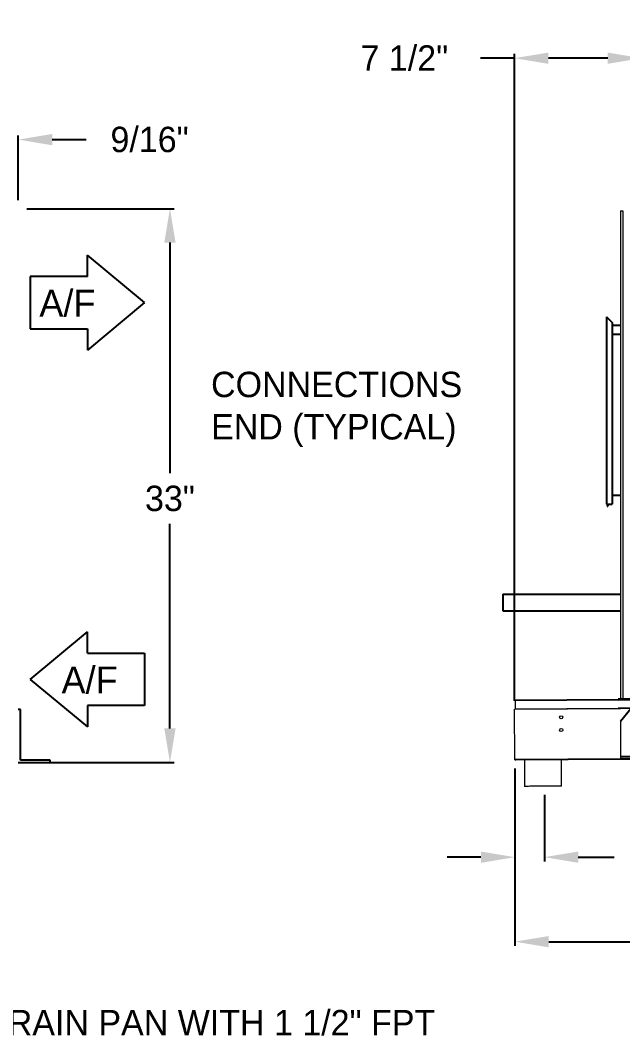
# Model space of a CAD drawing. Extents: x 6 to 271, y -23 to 146.
# Drawn here: x 60.8 to 96.4, y 39.6 to 99.6 of the extents above; entities that cross this region are included whole.
import ezdxf

# ---------------------------------------------------------------- set-up
doc = ezdxf.new("R2010")
doc.units = 0
doc.header["$MEASUREMENT"] = 0
doc.layers.get('0').update_dxf_attribs({"linetype": 'CONTINUOUS'})
doc.layers.get('Defpoints').update_dxf_attribs({"linetype": 'CONTINUOUS'})
doc.dimstyles.get("Standard").update_dxf_attribs({"dimtxt": 1.5, "dimasz": 2, "dimexe": 0.25, "dimexo": 0.5, "dimgap": 0.75, "dimtad": 0, "dimtih": 1, "dimtoh": 1, "dimdec": 4, "dimzin": 0, "dimdsep": 46, "dimlunit": 5, "dimtxsty": 'STANDARD', "dimcen": 0.125, "dimclrd": 1, "dimclre": 1, "dimclrt": 1, "dimadec": 0, "dimazin": 0, "dimtfac": 1, "dimtdec": 4, "dimtofl": 0, "dimtmove": 0, "dimatfit": 3, "dimfxl": 1, "dimfrac": 2, "dimtolj": 1, "dimtzin": 0, "dimarcsym": 0})

# ---------------------------------------------------------------- blocks, each defined once
blk = doc.blocks.new('*D26')
at = {"color": 7, "lineweight": -2}
for p, q in [((58.145, 92.544), (56.145, 92.544)), ((60.145, 88.965), (60.145, 92.794)), ((60.707, 88.965), (60.707, 92.794)), ((62.707, 92.544), (64.707, 92.544))]:
    blk.add_line(p, q, dxfattribs=at)
at = {"color": 7}
for points in [[(58.145, 92.877), (58.145, 92.211), (60.145, 92.544)], [(62.707, 92.877), (62.707, 92.211), (60.707, 92.544)]]:
    blk.add_solid(points, dxfattribs=at)
at = {"layer": 'Defpoints', "color": 0}
for p in [(60.145, 92.544), (60.145, 88.465), (60.707, 88.465)]:
    blk.add_point(p, dxfattribs=at)
at = {"color": 7, "insert": (68.457, 92.544), "char_height": 1.5, "attachment_point": 5}
blk.add_mtext('\\A1;9/16"', dxfattribs=at)
blk = doc.blocks.new('Air Flow Arror')
for p, q in [((-1.543, 6.735), (-4.35, 3.368)), ((-1.543, 6.735), (1.263, 3.368)), ((-3.087, 3.368), (-4.35, 3.368)), ((-3.087, 3.368), (-3.087, 0)), ((0, 0), (0, 3.368)), ((0, 3.368), (1.263, 3.368)), ((-3.087, 0), (0, 0))]:
    blk.add_line(p, q)
blk.add_text('A/F', height=1.5938, rotation=90).set_placement((-0.712, 0.532))
blk = doc.blocks.new('*D33')
at = {"color": 7, "lineweight": -2}
for p, q in [((89.995, 97.351), (87.995, 97.351)), ((89.995, 59.419), (89.995, 97.601)), ((95.495, 97.351), (91.995, 97.351)), ((97.495, 88.965), (97.495, 97.601))]:
    blk.add_line(p, q, dxfattribs=at)
at = {"color": 7}
for points in [[(91.995, 97.684), (91.995, 97.018), (89.995, 97.351)], [(95.495, 97.684), (95.495, 97.018), (97.495, 97.351)]]:
    blk.add_solid(points, dxfattribs=at)
at = {"layer": 'Defpoints', "color": 0}
for p in [(97.495, 97.351), (97.495, 88.465), (89.995, 58.919)]:
    blk.add_point(p, dxfattribs=at)
at = {"color": 7, "insert": (83.495, 97.351), "char_height": 1.5, "attachment_point": 5}
blk.add_mtext('\\A1;7 1/2"', dxfattribs=at)
blk = doc.blocks.new('*D34')
at = {"color": 7, "lineweight": -2}
for p, q in [((265.011, 56.506), (265.011, 44.939)), ((90.014, 55.419), (90.014, 44.939)), ((92.014, 45.189), (174.512, 45.189)), ((263.011, 45.189), (180.512, 45.189))]:
    blk.add_line(p, q, dxfattribs=at)
at = {"color": 7}
for points in [[(92.014, 45.523), (92.014, 44.856), (90.014, 45.189)], [(263.011, 45.523), (263.011, 44.856), (265.011, 45.189)]]:
    blk.add_solid(points, dxfattribs=at)
at = {"layer": 'Defpoints', "color": 0}
for p in [(265.011, 57.006), (90.014, 55.919), (265.011, 45.189)]:
    blk.add_point(p, dxfattribs=at)
at = {"color": 7, "insert": (177.512, 45.189), "char_height": 1.5, "attachment_point": 5}
blk.add_mtext('\\A1;175"', dxfattribs=at)
blk = doc.blocks.new('*D35')
at = {"color": 7, "lineweight": -2}
for p, q in [((90.014, 55.419), (90.014, 49.929)), ((91.757, 53.867), (91.757, 49.929)), ((88.014, 50.179), (86.014, 50.179)), ((93.757, 50.179), (95.875, 50.179))]:
    blk.add_line(p, q, dxfattribs=at)
at = {"color": 7}
for points in [[(88.014, 50.512), (88.014, 49.846), (90.014, 50.179)], [(93.757, 50.512), (93.757, 49.846), (91.757, 50.179)]]:
    blk.add_solid(points, dxfattribs=at)
at = {"layer": 'Defpoints', "color": 0}
for p in [(90.014, 55.919), (91.757, 54.367), (90.014, 50.179)]:
    blk.add_point(p, dxfattribs=at)
at = {"color": 7, "insert": (100.375, 50.179), "char_height": 1.5, "attachment_point": 5}
blk.add_mtext('\\A1;1 3/4"', dxfattribs=at)

msp = doc.modelspace()

# ---------------------------------------------------------------- linework, layer by layer
at = {"color": 0}
for p, q in [((61.20728, 88.4653), (69.9082, 88.4653)), ((69.6582, 86.4653), (69.6582, 72.85247)), ((69.6582, 57.7778), (69.6582, 69.85247)), ((61.41633, 60.67365), (64.78402, 63.47996)), ((64.78402, 62.21712), (64.78402, 63.47996)), ((64.78402, 62.21712), (68.15172, 62.21712)), ((68.15172, 62.21712), (68.15172, 59.13019)), ((61.41633, 60.67365), (64.78402, 57.86735)), ((259.86357, 60.53046), (96.11673, 59.51338)), ((96.11701, 59.46918), (259.86385, 60.48626)), ((259.74516, 59.97308), (96.12018, 58.95746)), ((96.11673, 59.51338), (96.11701, 59.46918)), ((60.83228, 58.9028), (60.70728, 58.9028)), ((60.83228, 55.9028), (60.83228, 58.9028)), ((68.15172, 59.13019), (64.78402, 59.13019)), ((64.78402, 59.13019), (64.78402, 57.86735)), ((96.85571, 58.94202), (96.24516, 58.19627)), ((96.24517, 56.00847), (259.74516, 57.02402)), ((259.74516, 56.97302), (96.24517, 55.95747)), ((60.70728, 55.7778), (62.58228, 55.7778)), ((62.58228, 55.9028), (60.83228, 55.9028)), ((61.20728, 55.7778), (69.9082, 55.7778)), ((62.58228, 55.7778), (62.58228, 55.9028)), ((98.74516, 56.1486), (96.24516, 56.10761)), ((96.24516, 55.98261), (96.24516, 55.9316))]:
    msp.add_line(p, q, dxfattribs=at)
at = {"color": 0, "linetype": 'Continuous', "lineweight": 15}
for p, q in [((96.24517, 88.3298), (96.37967, 88.3298)), ((96.24517, 88.3298), (96.24517, 59.51417)), ((96.37967, 88.3298), (96.37967, 59.51501)), ((96.38066, 88.3298), (96.37967, 88.3298)), ((90.05435, 59.47572), (96.11673, 59.51338)), ((90.05435, 59.47572), (90.05462, 59.43153)), ((90.05462, 59.43153), (96.117, 59.46918)), ((90.0578, 58.91981), (90.05462, 59.43153)), ((89.99531, 58.91871), (96.24517, 58.95753)), ((90.01363, 55.96977), (89.99531, 58.91871)), ((96.12018, 58.95746), (90.0578, 58.91981)), ((96.24516, 58.19627), (96.24516, 55.98261)), ((90.01363, 55.96977), (96.24517, 56.00847)), ((90.01394, 55.91877), (90.06494, 55.91908)), ((90.06494, 55.91908), (96.24517, 55.95747))]:
    msp.add_line(p, q, dxfattribs=at)
at = {"color": 7, "ltscale": 7}
for p, q in [((95.43406, 82.0778), (95.43406, 71.0153)), ((95.43406, 82.0778), (95.76551, 81.74635)), ((95.76551, 81.74635), (95.76551, 71.0153)), ((96.24517, 81.5626), (95.76551, 81.5626)), ((95.76551, 81.0626), (96.24517, 81.0626)), ((96.24517, 71.53135), (95.76551, 71.53135)), ((95.43406, 71.0153), (95.76551, 71.0153)), ((95.46531, 71.0153), (95.46531, 70.90635)), ((95.46531, 70.90635), (95.49656, 70.90635)), ((95.49656, 71.0153), (95.49656, 70.90635))]:
    msp.add_line(p, q, dxfattribs=at)
at = {"color": 7}
for p, q in [((89.30798, 65.70323), (96.24517, 65.70323)), ((89.30798, 65.70323), (89.30798, 64.7238)), ((89.30798, 64.7238), (96.24517, 64.7238))]:
    msp.add_line(p, q, dxfattribs=at)
at = {"color": 0, "linetype": 'Continuous', "lineweight": 15, "flags": 128}
for points in [[(91.94219, 54.36822), (91.81944, 54.36745), (91.69487, 54.36668), (91.57011, 54.3659), (91.44678, 54.36514), (91.32649, 54.36439), (91.2108, 54.36367), (91.10123, 54.36299), (90.99921, 54.36236), (90.90606, 54.36178), (90.82298, 54.36126), (90.75109, 54.36082), (90.6913, 54.36045), (90.6444, 54.36015), (90.611, 54.35995), (90.59153, 54.35983), (90.58613, 54.35979)], [(92.7736, 54.37338), (92.77076, 54.37336), (92.75469, 54.37326), (92.72461, 54.37307), (92.68089, 54.3728), (92.62414, 54.37245), (92.55508, 54.37202), (92.4746, 54.37152), (92.38376, 54.37096), (92.28375, 54.37034), (92.17587, 54.36967), (92.06151, 54.36896), (91.94219, 54.36822)]]:
    msp.add_lwpolyline(points, dxfattribs=at)
at = {"color": 0, "linetype": 'Continuous', "lineweight": 15}
for centre in [(92.74836, 58.4358), (92.75302, 57.68581)]:
    msp.add_circle(centre, 0.09375, dxfattribs=at)
for centre, radius, start, end in [((90.07203, 58.91964), 0.01423, 179.3367876, 182.1846707), ((82.88262, 55.90095), 7.13134, 0.1431153, 0.5528723)]:
    msp.add_arc(centre, radius, start, end, dxfattribs=at)
for points in [[(90.57643, 55.92226), (90.58613, 54.35979)], [(92.7736, 54.37338), (92.76389, 55.93585)]]:
    msp.add_open_spline(points, degree=1, dxfattribs=at)
at = {"color": 0}
for points in [[(69.32487, 86.4653), (69.99153, 86.4653), (69.6582, 88.4653)], [(69.32487, 57.7778), (69.99153, 57.7778), (69.6582, 55.7778)]]:
    msp.add_solid(points, dxfattribs=at)

# ---------------------------------------------------------------- block references
at = {"color": 0, "rotation": 270}
msp.add_blockref('Air Flow Arror', (61.41633, 81.37627), dxfattribs=at)

# ---------------------------------------------------------------- texts
at = {"color": 0}
msp.add_text('A/F', height=1.59375, dxfattribs=at).set_placement((63.25843, 59.84257))
at = {"color": 0, "char_height": 1.5}
for s, insert, attachment_point in [('CONNECTIONS\\PEND (TYPICAL)', (72.08579, 78.83921), 1), ('33"', (69.6582, 71.35247), 5), ('DRAIN PAN WITH 1 1/2" FPT', (58.63757, 41.16077), 1)]:
    msp.add_mtext(s, dxfattribs=dict(at, insert=insert, attachment_point=attachment_point))

# ---------------------------------------------------------------- dimensions: what is measured, and where the dimension line sits
at = {"color": 0}
for base, p1, p2, picture, middle in [((97.495161, 97.350975), (89.995305, 58.91871), (97.495161, 88.465304), '*D33', (83.495305, 97.350975)), ((60.14478, 92.54408), (60.70728, 88.46541), (60.14478, 88.46541), '*D26', (68.45728, 92.54408)), ((90.01394, 50.17908), (91.75716, 54.36707), (90.01394, 55.91877), '*D35', (100.37499, 50.17908))]:
    dim = msp.add_linear_dim(base=base, p1=p1, p2=p2, dimstyle='Standard', override={"dimpost": '"', "dimclrd": 7, "dimclre": 7, "dimclrt": 7}, dxfattribs=at)
    dim.commit()
    dim.dimension.update_dxf_attribs({"geometry": picture, "text_midpoint": middle, "dimtype": 160})
dim = msp.add_linear_dim(base=(265.01057, 45.18939), p1=(90.01394, 55.91877), p2=(265.01057, 57.00572), dimstyle='Standard', override={"dimpost": '"', "dimclrd": 7, "dimclre": 7, "dimclrt": 7}, dxfattribs=at)
dim.commit()
dim.dimension.update_dxf_attribs({"geometry": '*D34', "text_midpoint": (177.51225, 45.18939)})

doc.saveas('drawing.dxf')
